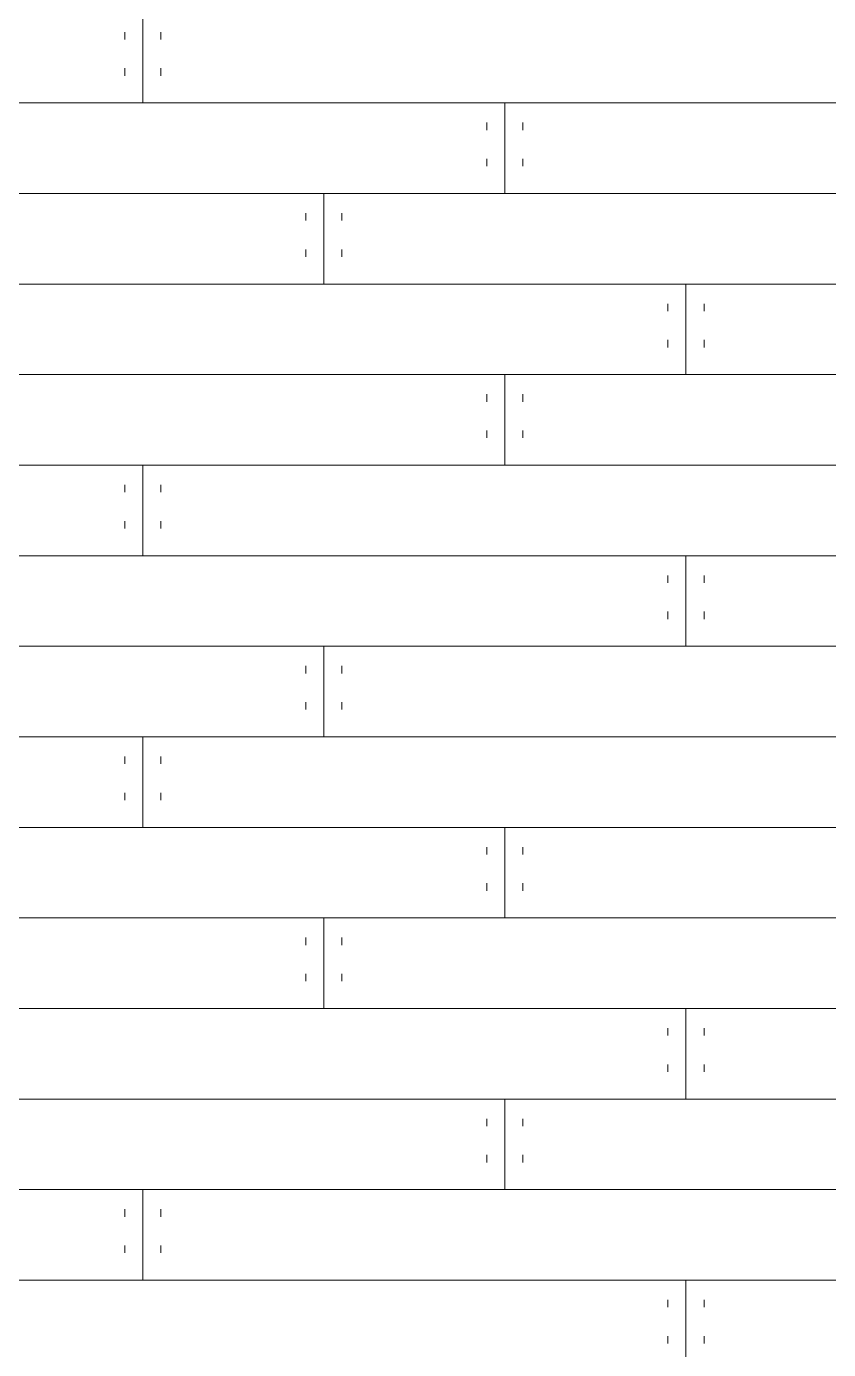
# Model space of a CAD drawing. Header units: millimetres. Extents: x -49742 to -28323, y -43447 to -3800.
# Drawn here: x -32807 to -31907, y -8256 to -6772 of the extents above; entities that cross this region are included whole.
import ezdxf

# ---------------------------------------------------------------- set-up
doc = ezdxf.new("R2010")
doc.units = ezdxf.units.MM
doc.layers.add('A-FLOR-PATT', color=8, linetype='Continuous', lineweight=25)

msp = doc.modelspace()

# ---------------------------------------------------------------- hatches: boundary and pattern name
at = {"layer": 'A-FLOR-PATT', "lineweight": 9}
h = msp.add_hatch(dxfattribs=at)
h.set_pattern_fill('FP_4', color=9, style=0, pattern_type=2)
h.set_pattern_definition([(0, (-31457.6, -6959.33), (0, 101.6), []), (90, (-31457.6, -6959.33), (-203.2, 203.2), [101.6, -711.2]), (90, (-31437.28, -6928.85), (-203.2, 203.2), [8.382, -32.258, 8.382, -763.778]), (90, (-30665.12, -6928.85), (-203.2, 203.2), [8.382, -32.258, 8.382, -763.778]), (90, (-31051.2, -6857.73), (-203.2, 203.2), [101.6, -711.2]), (90, (-31071.52, -6827.25), (-203.2, 203.2), [8.382, -32.258, 8.382, -763.778]), (90, (-31030.88, -6827.25), (-203.2, 203.2), [8.382, -32.258, 8.382, -763.778])])
h.paths.add_polyline_path([(-29207.595, -8369.651), (-29207.595, -7479.651), (-29607.595, -7479.651), (-29607.595, -5489.651), (-29657.595, -5489.651), (-29657.595, -6479.651), (-29687.595, -6479.651), (-29687.595, -5485.283), (-32903.72, -5485.283), (-32903.72, -5489.651), (-33301.688, -5490.22), (-33293.347, -5494.3), (-33285.115, -5515.42), (-33285.885, -7483.549), (-33294.245, -7501.899), (-33315.364, -7510.131), (-33538.198, -7510.384), (-33542.013, -7521.368), (-33540.329, -7523.265), (-33543.981, -7527.477), (-33540.329, -7530.431), (-33538.773, -7533.679), (-33535.537, -7558.047), (-33559.042, -7558.047), (-33555.805, -7533.679), (-33553.687, -7529.76), (-33551.131, -7526.976), (-33554.028, -7522.818), (-33553.9, -7521.523), (-33563.001, -7514.768), (-33569.242, -7510.131), (-33645.015, -7510.465), (-33660.008, -7522.092), (-33658.967, -7523.265), (-33662.619, -7527.477), (-33659.081, -7530.194), (-33657.412, -7533.679), (-33654.175, -7558.047), (-33677.68, -7558.047), (-33674.443, -7533.679), (-33672.325, -7529.76), (-33669.849, -7526.885), (-33672.761, -7522.925), (-33671.182, -7521.146), (-33673.063, -7517.011), (-33675.72, -7510.131), (-33683.493, -7509.361), (-33702.007, -7500.621), (-33707.595, -7489.651), (-33707.595, -8289.651), (-29980.095, -8289.651), (-29980.095, -8342.151), (-29927.595, -8342.151), (-29927.595, -8369.651), (-29330.765, -8369.651)])
h.paths.add_polyline_path([(-31477.595, -7879.651), (-31477.595, -6379.651), (-31437.595, -6379.651), (-31437.595, -7879.651), (-31457.525, -7879.651)])
h.paths.add_polyline_path([(-33698.218, -5489.651), (-33691.329, -5489.291), (-33682.031, -5485.283), (-33707.595, -5485.941), (-33707.595, -5489.651), (-33700.946, -5489.651)])

doc.saveas('drawing.dxf')
